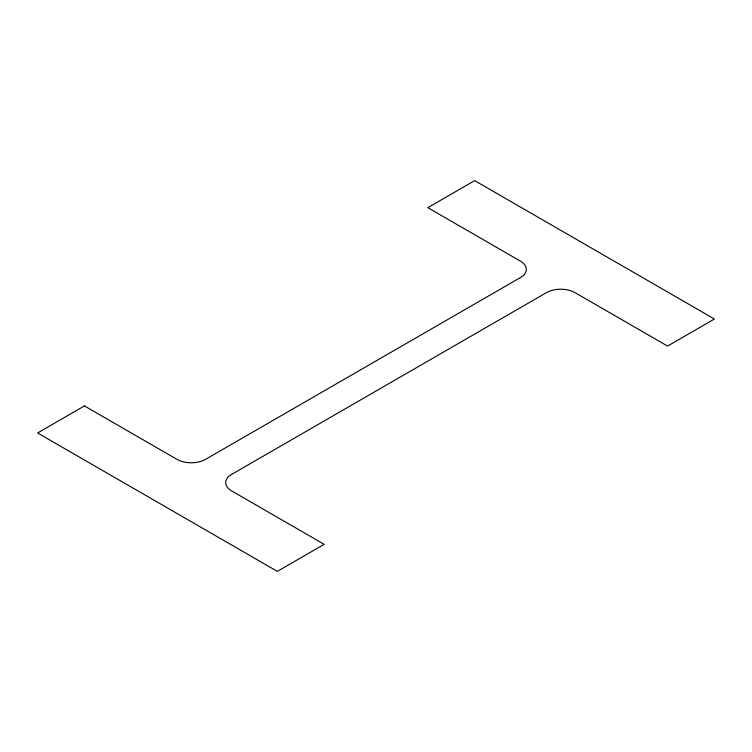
<?xml version="1.0" encoding="UTF-8"?>
<svg xmlns="http://www.w3.org/2000/svg" width="752" height="752" viewBox="0 0 752 752"><rect width="100%" height="100%" fill="white"/><g stroke="black" fill="none" stroke-linecap="round" stroke-linejoin="round"><path stroke-width="1.13" d="M84.44 405.93L37.6 432.973L277.319 571.37L324.168 544.326L231.597 490.887A20.163 11.637 0 0 1 231.597 474.418L546.469 292.631A20.163 11.637 0 0 1 574.989 292.631L667.56 346.07L714.4 319.027L474.681 180.63L427.832 207.674L520.403 261.113A20.163 11.637 0 0 1 520.403 277.582L205.531 459.369A20.163 11.637 0 0 1 177.011 459.369L84.44 405.93"/></g></svg>
